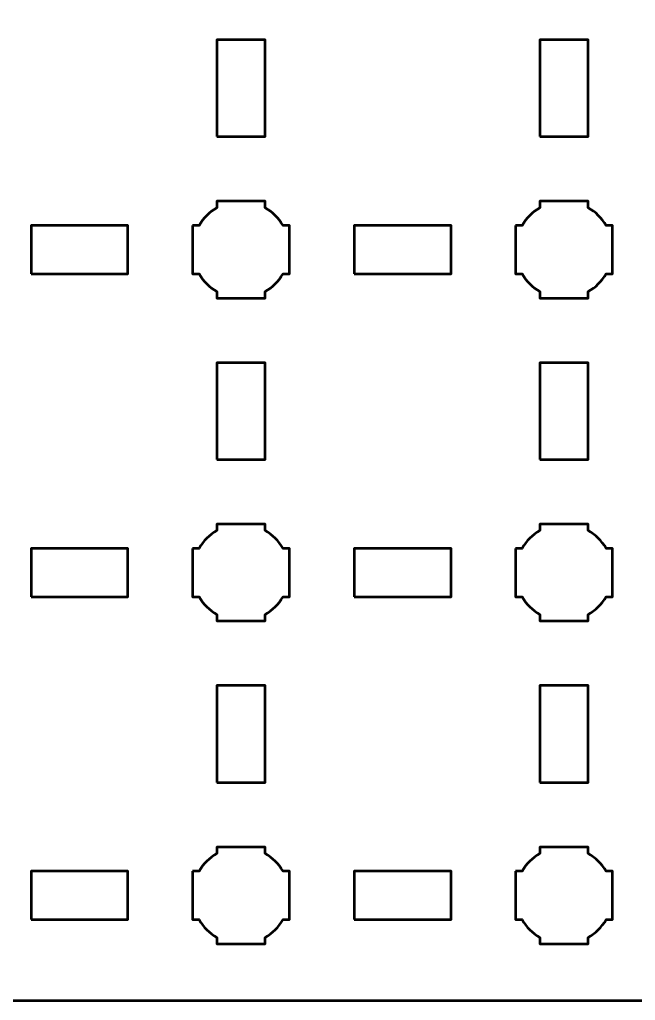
# Model space of a CAD drawing. Header units: centimetres. Extents: x -40.1 to 19.1, y -39.5 to 9.8.
# Drawn here: x -36.87 to -33.06, y -39.5 to -33.42 of the extents above; entities that cross this region are included whole.
import ezdxf

# ---------------------------------------------------------------- set-up
doc = ezdxf.new("R2010")
doc.units = ezdxf.units.CM
doc.header["$MEASUREMENT"] = 0
doc.layers.add('Layer 1', color=7, linetype='Continuous')

msp = doc.modelspace()

# ---------------------------------------------------------------- linework, layer by layer
at = {"layer": 'Layer 1', "lineweight": 53}
for points in [[(-35.65, -34.15), (-35.35, -34.15), (-35.35, -33.55), (-35.65, -33.55), (-35.65, -34.15)], [(-33.65, -34.15), (-33.35, -34.15), (-33.35, -33.55), (-33.65, -33.55), (-33.65, -34.15)], [(-36.8, -35), (-36.2, -35), (-36.2, -34.7), (-36.8, -34.7), (-36.8, -35)], [(-34.8, -35), (-34.2, -35), (-34.2, -34.7), (-34.8, -34.7), (-34.8, -35)], [(-35.65, -36.15), (-35.35, -36.15), (-35.35, -35.55), (-35.65, -35.55), (-35.65, -36.15)], [(-33.65, -36.15), (-33.35, -36.15), (-33.35, -35.55), (-33.65, -35.55), (-33.65, -36.15)], [(-36.8, -37), (-36.2, -37), (-36.2, -36.7), (-36.8, -36.7), (-36.8, -37)], [(-34.8, -37), (-34.2, -37), (-34.2, -36.7), (-34.8, -36.7), (-34.8, -37)], [(-35.65, -38.15), (-35.35, -38.15), (-35.35, -37.55), (-35.65, -37.55), (-35.65, -38.15)], [(-33.65, -38.15), (-33.35, -38.15), (-33.35, -37.55), (-33.65, -37.55), (-33.65, -38.15)], [(-36.8, -39), (-36.2, -39), (-36.2, -38.7), (-36.8, -38.7), (-36.8, -39)], [(-34.8, -39), (-34.2, -39), (-34.2, -38.7), (-34.8, -38.7), (-34.8, -39)]]:
    msp.add_lwpolyline(points, close=True, dxfattribs=at)
for points, knots in [([(-40.15, -39), (-40.15, -39), (-40.15, 9.3), (-40.15, 9.3), (-40.15, 9.3), (-40.15, 9.57609), (-39.92609, 9.8), (-39.65, 9.8), (-39.65, 9.8), (-39.65, 9.8), (18.65, 9.8), (18.65, 9.8), (18.65, 9.8), (18.92609, 9.8), (19.15, 9.57609), (19.15, 9.3), (19.15, 9.3), (19.15, 9.3), (19.15, -39), (19.15, -39), (19.15, -39), (19.15, -39.27609), (18.92609, -39.5), (18.65, -39.5), (18.65, -39.5), (18.65, -39.5), (-39.65, -39.5), (-39.65, -39.5), (-39.65, -39.5), (-39.92609, -39.5), (-40.15, -39.27609), (-40.15, -39)], [0, 0, 0, 0, 0.125, 0.125, 0.125, 0.125, 0.25, 0.25, 0.25, 0.25, 0.375, 0.375, 0.375, 0.375, 0.5, 0.5, 0.5, 0.5, 0.625, 0.625, 0.625, 0.625, 0.75, 0.75, 0.75, 0.75, 0.875, 0.875, 0.875, 0.875, 1, 1, 1, 1]), ([(-35.8, -34.7), (-35.8, -34.7), (-35.75985, -34.7), (-35.75985, -34.7), (-35.75985, -34.7), (-35.7335, -34.65447), (-35.69553, -34.6165), (-35.65, -34.59015), (-35.65, -34.59015), (-35.65, -34.59015), (-35.65, -34.55), (-35.65, -34.55), (-35.65, -34.55), (-35.65, -34.55), (-35.5, -34.55), (-35.5, -34.55), (-35.5, -34.55), (-35.5, -34.55), (-35.35, -34.55), (-35.35, -34.55), (-35.35, -34.55), (-35.35, -34.55), (-35.35, -34.59015), (-35.35, -34.59015), (-35.35, -34.59015), (-35.30447, -34.6165), (-35.2665, -34.65447), (-35.24015, -34.7), (-35.24015, -34.7), (-35.24015, -34.7), (-35.2, -34.7), (-35.2, -34.7), (-35.2, -34.7), (-35.2, -34.7), (-35.2, -34.85), (-35.2, -34.85), (-35.2, -34.85), (-35.2, -34.85), (-35.2, -35), (-35.2, -35), (-35.2, -35), (-35.2, -35), (-35.24015, -35), (-35.24015, -35), (-35.24015, -35), (-35.2665, -35.04553), (-35.30447, -35.0835), (-35.35, -35.10985), (-35.35, -35.10985), (-35.35, -35.10985), (-35.35, -35.15), (-35.35, -35.15), (-35.35, -35.15), (-35.35, -35.15), (-35.5, -35.15), (-35.5, -35.15), (-35.5, -35.15), (-35.5, -35.15), (-35.65, -35.15), (-35.65, -35.15), (-35.65, -35.15), (-35.65, -35.15), (-35.65, -35.10985), (-35.65, -35.10985), (-35.65, -35.10985), (-35.69553, -35.0835), (-35.7335, -35.04553), (-35.75985, -35), (-35.75985, -35), (-35.75985, -35), (-35.8, -35), (-35.8, -35), (-35.8, -35), (-35.8, -35), (-35.8, -34.85), (-35.8, -34.85), (-35.8, -34.85), (-35.8, -34.85), (-35.8, -34.7), (-35.8, -34.7)], [0, 0, 0, 0, 0.05, 0.05, 0.05, 0.05, 0.1, 0.1, 0.1, 0.1, 0.15, 0.15, 0.15, 0.15, 0.2, 0.2, 0.2, 0.2, 0.25, 0.25, 0.25, 0.25, 0.3, 0.3, 0.3, 0.3, 0.35, 0.35, 0.35, 0.35, 0.4, 0.4, 0.4, 0.4, 0.45, 0.45, 0.45, 0.45, 0.5, 0.5, 0.5, 0.5, 0.55, 0.55, 0.55, 0.55, 0.6, 0.6, 0.6, 0.6, 0.65, 0.65, 0.65, 0.65, 0.7, 0.7, 0.7, 0.7, 0.75, 0.75, 0.75, 0.75, 0.8, 0.8, 0.8, 0.8, 0.85, 0.85, 0.85, 0.85, 0.9, 0.9, 0.9, 0.9, 0.95, 0.95, 0.95, 0.95, 1, 1, 1, 1]), ([(-33.8, -34.7), (-33.8, -34.7), (-33.75985, -34.7), (-33.75985, -34.7), (-33.75985, -34.7), (-33.7335, -34.65447), (-33.69553, -34.6165), (-33.65, -34.59015), (-33.65, -34.59015), (-33.65, -34.59015), (-33.65, -34.55), (-33.65, -34.55), (-33.65, -34.55), (-33.65, -34.55), (-33.5, -34.55), (-33.5, -34.55), (-33.5, -34.55), (-33.5, -34.55), (-33.35, -34.55), (-33.35, -34.55), (-33.35, -34.55), (-33.35, -34.55), (-33.35, -34.59015), (-33.35, -34.59015), (-33.35, -34.59015), (-33.30447, -34.6165), (-33.2665, -34.65447), (-33.24015, -34.7), (-33.24015, -34.7), (-33.24015, -34.7), (-33.2, -34.7), (-33.2, -34.7), (-33.2, -34.7), (-33.2, -34.7), (-33.2, -34.85), (-33.2, -34.85), (-33.2, -34.85), (-33.2, -34.85), (-33.2, -35), (-33.2, -35), (-33.2, -35), (-33.2, -35), (-33.24015, -35), (-33.24015, -35), (-33.24015, -35), (-33.2665, -35.04553), (-33.30447, -35.0835), (-33.35, -35.10985), (-33.35, -35.10985), (-33.35, -35.10985), (-33.35, -35.15), (-33.35, -35.15), (-33.35, -35.15), (-33.35, -35.15), (-33.5, -35.15), (-33.5, -35.15), (-33.5, -35.15), (-33.5, -35.15), (-33.65, -35.15), (-33.65, -35.15), (-33.65, -35.15), (-33.65, -35.15), (-33.65, -35.10985), (-33.65, -35.10985), (-33.65, -35.10985), (-33.69553, -35.0835), (-33.7335, -35.04553), (-33.75985, -35), (-33.75985, -35), (-33.75985, -35), (-33.8, -35), (-33.8, -35), (-33.8, -35), (-33.8, -35), (-33.8, -34.85), (-33.8, -34.85), (-33.8, -34.85), (-33.8, -34.85), (-33.8, -34.7), (-33.8, -34.7)], [0, 0, 0, 0, 0.05, 0.05, 0.05, 0.05, 0.1, 0.1, 0.1, 0.1, 0.15, 0.15, 0.15, 0.15, 0.2, 0.2, 0.2, 0.2, 0.25, 0.25, 0.25, 0.25, 0.3, 0.3, 0.3, 0.3, 0.35, 0.35, 0.35, 0.35, 0.4, 0.4, 0.4, 0.4, 0.45, 0.45, 0.45, 0.45, 0.5, 0.5, 0.5, 0.5, 0.55, 0.55, 0.55, 0.55, 0.6, 0.6, 0.6, 0.6, 0.65, 0.65, 0.65, 0.65, 0.7, 0.7, 0.7, 0.7, 0.75, 0.75, 0.75, 0.75, 0.8, 0.8, 0.8, 0.8, 0.85, 0.85, 0.85, 0.85, 0.9, 0.9, 0.9, 0.9, 0.95, 0.95, 0.95, 0.95, 1, 1, 1, 1]), ([(-35.8, -36.7), (-35.8, -36.7), (-35.75985, -36.7), (-35.75985, -36.7), (-35.75985, -36.7), (-35.7335, -36.65447), (-35.69553, -36.6165), (-35.65, -36.59015), (-35.65, -36.59015), (-35.65, -36.59015), (-35.65, -36.55), (-35.65, -36.55), (-35.65, -36.55), (-35.65, -36.55), (-35.5, -36.55), (-35.5, -36.55), (-35.5, -36.55), (-35.5, -36.55), (-35.35, -36.55), (-35.35, -36.55), (-35.35, -36.55), (-35.35, -36.55), (-35.35, -36.59015), (-35.35, -36.59015), (-35.35, -36.59015), (-35.30447, -36.6165), (-35.2665, -36.65447), (-35.24015, -36.7), (-35.24015, -36.7), (-35.24015, -36.7), (-35.2, -36.7), (-35.2, -36.7), (-35.2, -36.7), (-35.2, -36.7), (-35.2, -36.85), (-35.2, -36.85), (-35.2, -36.85), (-35.2, -36.85), (-35.2, -37), (-35.2, -37), (-35.2, -37), (-35.2, -37), (-35.24015, -37), (-35.24015, -37), (-35.24015, -37), (-35.2665, -37.04553), (-35.30447, -37.0835), (-35.35, -37.10985), (-35.35, -37.10985), (-35.35, -37.10985), (-35.35, -37.15), (-35.35, -37.15), (-35.35, -37.15), (-35.35, -37.15), (-35.5, -37.15), (-35.5, -37.15), (-35.5, -37.15), (-35.5, -37.15), (-35.65, -37.15), (-35.65, -37.15), (-35.65, -37.15), (-35.65, -37.15), (-35.65, -37.10985), (-35.65, -37.10985), (-35.65, -37.10985), (-35.69553, -37.0835), (-35.7335, -37.04553), (-35.75985, -37), (-35.75985, -37), (-35.75985, -37), (-35.8, -37), (-35.8, -37), (-35.8, -37), (-35.8, -37), (-35.8, -36.85), (-35.8, -36.85), (-35.8, -36.85), (-35.8, -36.85), (-35.8, -36.7), (-35.8, -36.7)], [0, 0, 0, 0, 0.05, 0.05, 0.05, 0.05, 0.1, 0.1, 0.1, 0.1, 0.15, 0.15, 0.15, 0.15, 0.2, 0.2, 0.2, 0.2, 0.25, 0.25, 0.25, 0.25, 0.3, 0.3, 0.3, 0.3, 0.35, 0.35, 0.35, 0.35, 0.4, 0.4, 0.4, 0.4, 0.45, 0.45, 0.45, 0.45, 0.5, 0.5, 0.5, 0.5, 0.55, 0.55, 0.55, 0.55, 0.6, 0.6, 0.6, 0.6, 0.65, 0.65, 0.65, 0.65, 0.7, 0.7, 0.7, 0.7, 0.75, 0.75, 0.75, 0.75, 0.8, 0.8, 0.8, 0.8, 0.85, 0.85, 0.85, 0.85, 0.9, 0.9, 0.9, 0.9, 0.95, 0.95, 0.95, 0.95, 1, 1, 1, 1]), ([(-33.8, -36.7), (-33.8, -36.7), (-33.75985, -36.7), (-33.75985, -36.7), (-33.75985, -36.7), (-33.7335, -36.65447), (-33.69553, -36.6165), (-33.65, -36.59015), (-33.65, -36.59015), (-33.65, -36.59015), (-33.65, -36.55), (-33.65, -36.55), (-33.65, -36.55), (-33.65, -36.55), (-33.5, -36.55), (-33.5, -36.55), (-33.5, -36.55), (-33.5, -36.55), (-33.35, -36.55), (-33.35, -36.55), (-33.35, -36.55), (-33.35, -36.55), (-33.35, -36.59015), (-33.35, -36.59015), (-33.35, -36.59015), (-33.30447, -36.6165), (-33.2665, -36.65447), (-33.24015, -36.7), (-33.24015, -36.7), (-33.24015, -36.7), (-33.2, -36.7), (-33.2, -36.7), (-33.2, -36.7), (-33.2, -36.7), (-33.2, -36.85), (-33.2, -36.85), (-33.2, -36.85), (-33.2, -36.85), (-33.2, -37), (-33.2, -37), (-33.2, -37), (-33.2, -37), (-33.24015, -37), (-33.24015, -37), (-33.24015, -37), (-33.2665, -37.04553), (-33.30447, -37.0835), (-33.35, -37.10985), (-33.35, -37.10985), (-33.35, -37.10985), (-33.35, -37.15), (-33.35, -37.15), (-33.35, -37.15), (-33.35, -37.15), (-33.5, -37.15), (-33.5, -37.15), (-33.5, -37.15), (-33.5, -37.15), (-33.65, -37.15), (-33.65, -37.15), (-33.65, -37.15), (-33.65, -37.15), (-33.65, -37.10985), (-33.65, -37.10985), (-33.65, -37.10985), (-33.69553, -37.0835), (-33.7335, -37.04553), (-33.75985, -37), (-33.75985, -37), (-33.75985, -37), (-33.8, -37), (-33.8, -37), (-33.8, -37), (-33.8, -37), (-33.8, -36.85), (-33.8, -36.85), (-33.8, -36.85), (-33.8, -36.85), (-33.8, -36.7), (-33.8, -36.7)], [0, 0, 0, 0, 0.05, 0.05, 0.05, 0.05, 0.1, 0.1, 0.1, 0.1, 0.15, 0.15, 0.15, 0.15, 0.2, 0.2, 0.2, 0.2, 0.25, 0.25, 0.25, 0.25, 0.3, 0.3, 0.3, 0.3, 0.35, 0.35, 0.35, 0.35, 0.4, 0.4, 0.4, 0.4, 0.45, 0.45, 0.45, 0.45, 0.5, 0.5, 0.5, 0.5, 0.55, 0.55, 0.55, 0.55, 0.6, 0.6, 0.6, 0.6, 0.65, 0.65, 0.65, 0.65, 0.7, 0.7, 0.7, 0.7, 0.75, 0.75, 0.75, 0.75, 0.8, 0.8, 0.8, 0.8, 0.85, 0.85, 0.85, 0.85, 0.9, 0.9, 0.9, 0.9, 0.95, 0.95, 0.95, 0.95, 1, 1, 1, 1]), ([(-35.8, -38.7), (-35.8, -38.7), (-35.75985, -38.7), (-35.75985, -38.7), (-35.75985, -38.7), (-35.7335, -38.65447), (-35.69553, -38.6165), (-35.65, -38.59015), (-35.65, -38.59015), (-35.65, -38.59015), (-35.65, -38.55), (-35.65, -38.55), (-35.65, -38.55), (-35.65, -38.55), (-35.5, -38.55), (-35.5, -38.55), (-35.5, -38.55), (-35.5, -38.55), (-35.35, -38.55), (-35.35, -38.55), (-35.35, -38.55), (-35.35, -38.55), (-35.35, -38.59015), (-35.35, -38.59015), (-35.35, -38.59015), (-35.30447, -38.6165), (-35.2665, -38.65447), (-35.24015, -38.7), (-35.24015, -38.7), (-35.24015, -38.7), (-35.2, -38.7), (-35.2, -38.7), (-35.2, -38.7), (-35.2, -38.7), (-35.2, -38.85), (-35.2, -38.85), (-35.2, -38.85), (-35.2, -38.85), (-35.2, -39), (-35.2, -39), (-35.2, -39), (-35.2, -39), (-35.24015, -39), (-35.24015, -39), (-35.24015, -39), (-35.2665, -39.04553), (-35.30447, -39.0835), (-35.35, -39.10985), (-35.35, -39.10985), (-35.35, -39.10985), (-35.35, -39.15), (-35.35, -39.15), (-35.35, -39.15), (-35.35, -39.15), (-35.5, -39.15), (-35.5, -39.15), (-35.5, -39.15), (-35.5, -39.15), (-35.65, -39.15), (-35.65, -39.15), (-35.65, -39.15), (-35.65, -39.15), (-35.65, -39.10985), (-35.65, -39.10985), (-35.65, -39.10985), (-35.69553, -39.0835), (-35.7335, -39.04553), (-35.75985, -39), (-35.75985, -39), (-35.75985, -39), (-35.8, -39), (-35.8, -39), (-35.8, -39), (-35.8, -39), (-35.8, -38.85), (-35.8, -38.85), (-35.8, -38.85), (-35.8, -38.85), (-35.8, -38.7), (-35.8, -38.7)], [0, 0, 0, 0, 0.05, 0.05, 0.05, 0.05, 0.1, 0.1, 0.1, 0.1, 0.15, 0.15, 0.15, 0.15, 0.2, 0.2, 0.2, 0.2, 0.25, 0.25, 0.25, 0.25, 0.3, 0.3, 0.3, 0.3, 0.35, 0.35, 0.35, 0.35, 0.4, 0.4, 0.4, 0.4, 0.45, 0.45, 0.45, 0.45, 0.5, 0.5, 0.5, 0.5, 0.55, 0.55, 0.55, 0.55, 0.6, 0.6, 0.6, 0.6, 0.65, 0.65, 0.65, 0.65, 0.7, 0.7, 0.7, 0.7, 0.75, 0.75, 0.75, 0.75, 0.8, 0.8, 0.8, 0.8, 0.85, 0.85, 0.85, 0.85, 0.9, 0.9, 0.9, 0.9, 0.95, 0.95, 0.95, 0.95, 1, 1, 1, 1]), ([(-33.8, -38.7), (-33.8, -38.7), (-33.75985, -38.7), (-33.75985, -38.7), (-33.75985, -38.7), (-33.7335, -38.65447), (-33.69553, -38.6165), (-33.65, -38.59015), (-33.65, -38.59015), (-33.65, -38.59015), (-33.65, -38.55), (-33.65, -38.55), (-33.65, -38.55), (-33.65, -38.55), (-33.5, -38.55), (-33.5, -38.55), (-33.5, -38.55), (-33.5, -38.55), (-33.35, -38.55), (-33.35, -38.55), (-33.35, -38.55), (-33.35, -38.55), (-33.35, -38.59015), (-33.35, -38.59015), (-33.35, -38.59015), (-33.30447, -38.6165), (-33.2665, -38.65447), (-33.24015, -38.7), (-33.24015, -38.7), (-33.24015, -38.7), (-33.2, -38.7), (-33.2, -38.7), (-33.2, -38.7), (-33.2, -38.7), (-33.2, -38.85), (-33.2, -38.85), (-33.2, -38.85), (-33.2, -38.85), (-33.2, -39), (-33.2, -39), (-33.2, -39), (-33.2, -39), (-33.24015, -39), (-33.24015, -39), (-33.24015, -39), (-33.2665, -39.04553), (-33.30447, -39.0835), (-33.35, -39.10985), (-33.35, -39.10985), (-33.35, -39.10985), (-33.35, -39.15), (-33.35, -39.15), (-33.35, -39.15), (-33.35, -39.15), (-33.5, -39.15), (-33.5, -39.15), (-33.5, -39.15), (-33.5, -39.15), (-33.65, -39.15), (-33.65, -39.15), (-33.65, -39.15), (-33.65, -39.15), (-33.65, -39.10985), (-33.65, -39.10985), (-33.65, -39.10985), (-33.69553, -39.0835), (-33.7335, -39.04553), (-33.75985, -39), (-33.75985, -39), (-33.75985, -39), (-33.8, -39), (-33.8, -39), (-33.8, -39), (-33.8, -39), (-33.8, -38.85), (-33.8, -38.85), (-33.8, -38.85), (-33.8, -38.85), (-33.8, -38.7), (-33.8, -38.7)], [0, 0, 0, 0, 0.05, 0.05, 0.05, 0.05, 0.1, 0.1, 0.1, 0.1, 0.15, 0.15, 0.15, 0.15, 0.2, 0.2, 0.2, 0.2, 0.25, 0.25, 0.25, 0.25, 0.3, 0.3, 0.3, 0.3, 0.35, 0.35, 0.35, 0.35, 0.4, 0.4, 0.4, 0.4, 0.45, 0.45, 0.45, 0.45, 0.5, 0.5, 0.5, 0.5, 0.55, 0.55, 0.55, 0.55, 0.6, 0.6, 0.6, 0.6, 0.65, 0.65, 0.65, 0.65, 0.7, 0.7, 0.7, 0.7, 0.75, 0.75, 0.75, 0.75, 0.8, 0.8, 0.8, 0.8, 0.85, 0.85, 0.85, 0.85, 0.9, 0.9, 0.9, 0.9, 0.95, 0.95, 0.95, 0.95, 1, 1, 1, 1])]:
    msp.add_open_spline(points, degree=3, knots=knots, dxfattribs=at)

doc.saveas('drawing.dxf')
